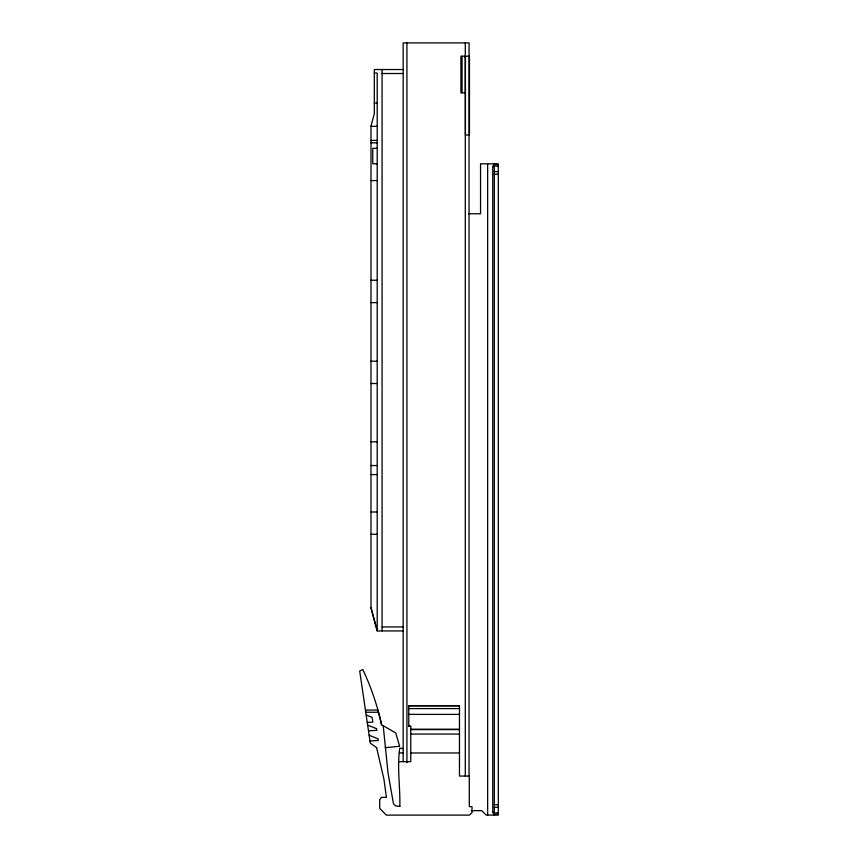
<?xml version="1.0" encoding="UTF-8"?>
<svg xmlns="http://www.w3.org/2000/svg" width="858" height="858" viewBox="0 0 858 858"><rect width="100%" height="100%" fill="white"/><g stroke="black" fill="none" stroke-linecap="round" stroke-linejoin="round"><path stroke-width="1.29" d="M367.267 722.457L372.822 722.125L372.125 717.363L366.173 715.004M368.5 730.823L376.834 730.34L376.587 728.689L367.664 725.139M369.98 740.969L378.314 740.475L378.078 738.824L369.154 735.285M403.163 69.53L374.313 69.53L374.313 113.685L370.988 126.115L370.988 607.743L376.126 626.93M374.313 73.048L377.198 73.048L377.198 630.93L403.163 630.93M382.078 73.52L403.163 73.52M465.444 92.825L460.907 92.825L460.907 56.21L469.455 56.21L469.455 134.985L465.454 134.985L465.454 56.21M374.313 103.003L377.198 103.003M370.988 126.308L377.198 126.308M370.988 140.422L377.198 140.422M370.988 142.846L377.198 142.846M377.198 148.316L372.758 148.316L372.758 163.814L377.198 163.814M494.305 164.564L498.294 164.564M498.294 166.055L492.749 166.055L492.749 812.88L498.294 812.88M494.305 171.6L498.294 171.6M494.305 174.174L498.294 174.174M370.988 180.566L377.198 180.566M468.747 213.76L480.544 213.76L480.544 163.835L498.294 163.835L498.294 815.1L486.282 815.1L481.681 810.66L471.181 810.66M370.988 280.244L377.198 280.244M370.988 302.606L377.198 302.606M370.988 361.207L377.198 361.207M370.988 383.515L377.198 383.515M370.988 441.806L377.198 441.806M370.988 465.529L377.198 465.529M370.988 474.581L377.198 474.581M370.988 511.99L377.198 511.99M370.988 534.287L377.198 534.287M382.078 626.93L403.163 626.93M408.762 705.769L459.47 705.769M408.762 708.59L459.47 708.59M365.444 710.049L377.906 710.049L378.507 712.269L365.765 712.247M408.762 714.382L459.47 714.382M408.762 726.222L410.757 726.222L410.757 761.679L398.723 761.679M410.757 726.34L408.762 726.34L408.762 705.705L459.47 705.705L459.47 776.05L469.283 776.05L469.283 806.67L472.007 806.67L472.007 812.773L469.358 815.1L386.379 815.1L379.729 808.44L379.729 799.57L381.585 797.35L386.411 797.35L383.923 779.161L376.608 747.64M410.757 729.225L459.47 729.225M410.757 729.622L459.47 729.622M410.757 734.051L459.47 734.051M399.356 752.884L403.163 752.884M410.757 752.97L459.47 752.97M494.305 804.761L498.294 804.761M400.032 806.22L397.608 806.22A4.44 4.44 0 0 1 393.243 802.552L388.031 772.983L383.204 725.718M494.305 807.335L498.294 807.335M494.305 814.371L498.294 814.371M403.163 748.637L399.764 748.133C396.943 767.47 400.311 786.85 399.828 806.22M376.673 747.683L370.313 743.21L359.706 670.999L362.816 669.53A257.4 257.4 0 0 1 381.553 724.763L395.752 732.957L399.635 746.245L385.446 747.661L385.36 746.996M370.988 607.743L377.198 630.866L376.405 627.992M494.305 163.835L494.305 166.516M494.305 812.419L494.305 815.1M487.644 163.835L487.644 815.1M469.058 776.05L469.058 42.9L403.163 42.9L403.163 761.679M465.293 42.9L465.293 57.647M465.293 92.492L465.293 776.05M465.208 56.21L465.208 92.825M462.065 56.21L462.065 92.825M406.928 42.9L406.928 762.644M382.078 69.53L382.078 630.93M492.749 166.431A13.739 6.671 90 0 1 494.305 167.6L494.305 811.325A13.739 6.671 90 0 1 492.749 812.505M378.7 712.977A309.309 281.864 -8.4 0 1 381.553 724.763"/></g></svg>
